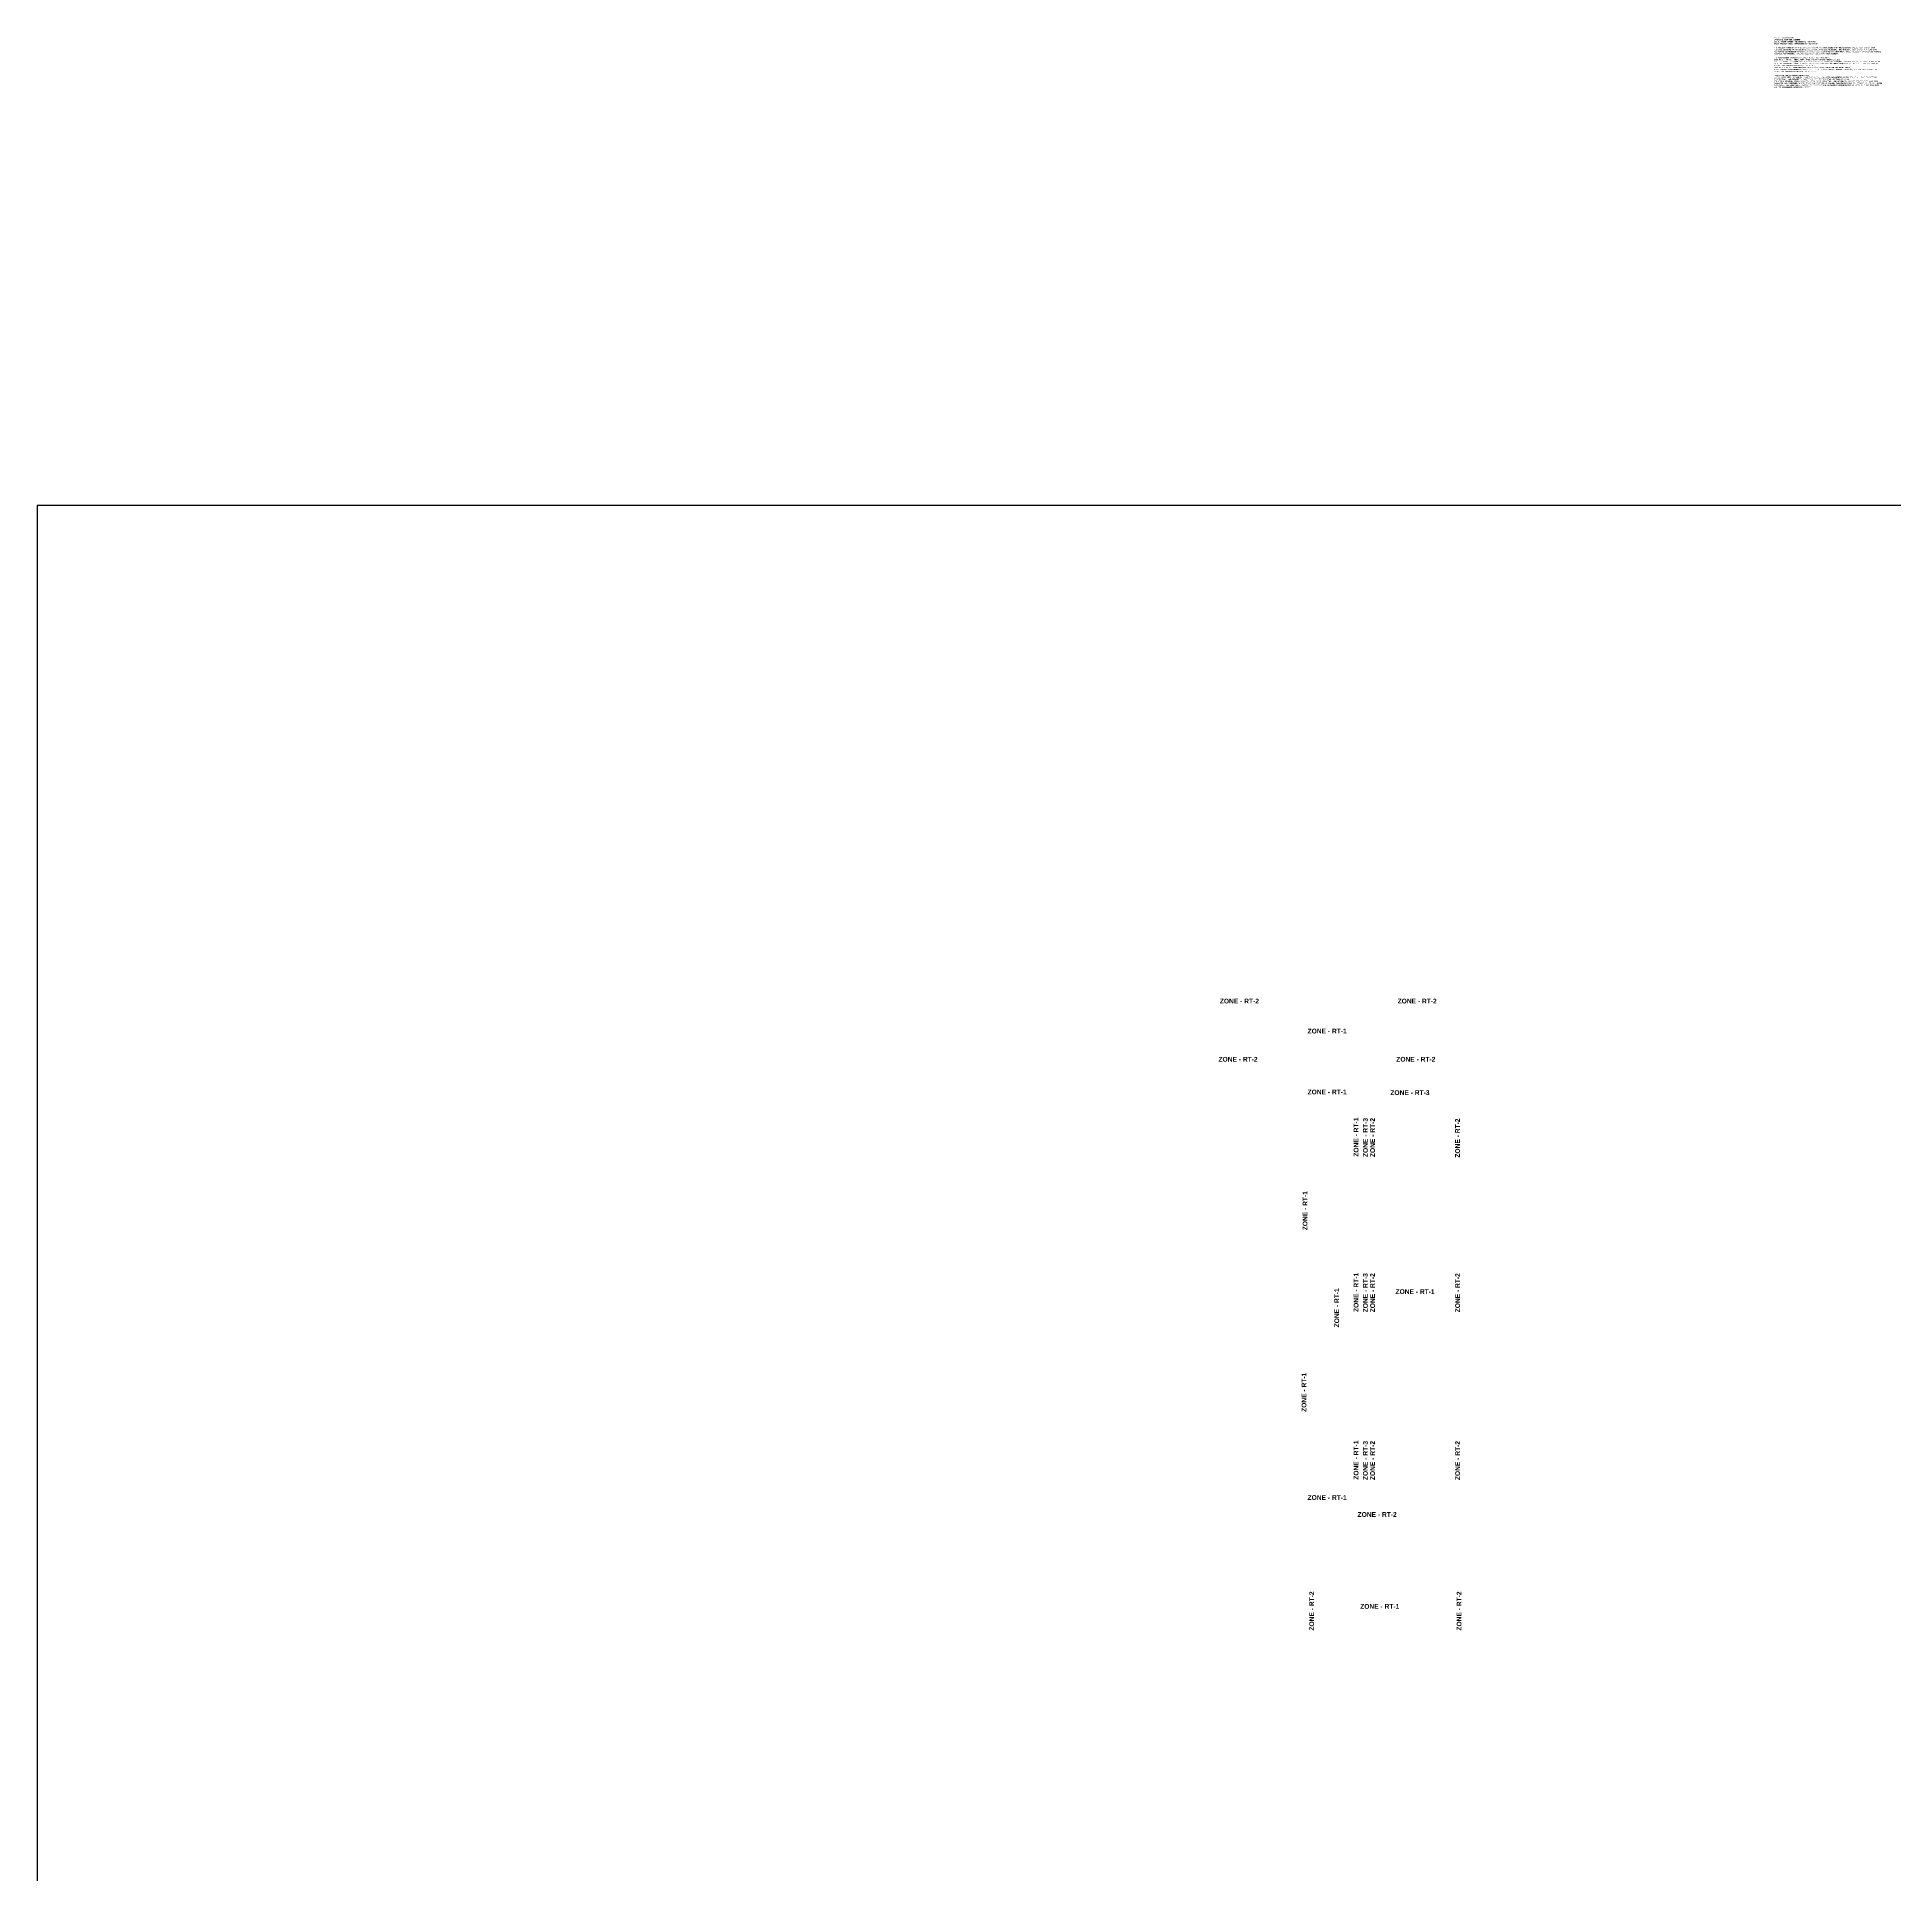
# Model space of a CAD drawing. Header units: inches. Extents: x -33163 to 19162, y -8858 to 30669.
# Drawn here: x -33163 to -19099, y 7507 to 21415 of the extents above; entities that cross this region are included whole.
import ezdxf

# ---------------------------------------------------------------- set-up
doc = ezdxf.new("R2010")
doc.units = ezdxf.units.IN
doc.layers.get('Defpoints').update_dxf_attribs({"color": 254})
doc.layers.add('A-ANNO-DIMS-96', color=12, linetype='Continuous')
doc.layers.add('A-LEGN', color=12, linetype='Continuous')
doc.styles.add('ROMANS', font='romans.shx', dxfattribs={"width": 1.1})

msp = doc.modelspace()

# ---------------------------------------------------------------- linework, layer by layer
at = {"layer": 'Defpoints'}
msp.add_lwpolyline([(-11751.71106, 17871.04688), (-33163.00173, 17871.04688), (-33163.00173, -8857.6608), (-11751.71106, -8857.6608)], close=True, dxfattribs=at)

# ---------------------------------------------------------------- texts
at = {"layer": 'A-ANNO-DIMS-96', "char_height": 36, "attachment_point": 1, "style": 'ROMANS'}
for s, insert, width in [('{\\fArial|b1|i0|c0|p34;ZONE - RT-2}', (-24209.34649, 14137.57458), 344.3237535), ('{\\fArial|b1|i0|c0|p34;ZONE - RT-2}', (-22863.25193, 14137.57458), 344.3237535), ('{\\fArial|b1|i0|c0|p34;ZONE - RT-1}', (-23545.0046, 13910.4021), 337.9472778), ('{\\fArial|b1|i0|c0|p34;ZONE - RT-2}', (-24219.55302, 13697.3048), 344.3237535), ('{\\fArial|b1|i0|c0|p34;ZONE - RT-2}', (-22873.45846, 13697.3048), 344.3237535), ('{\\fArial|b1|i0|c0|p34;ZONE - RT-1}', (-23545.0046, 13449.75493), 337.9472778), ('{\\fArial|b1|i0|c0|p34;ZONE - RT-3}', (-22918.13379, 13444.99999), 337.9472778), ('{\\fArial|b1|i0|c0|p34;ZONE - RT-1}', (-22879.44118, 11938.81873), 337.9472778), ('{\\fArial|b1|i0|c0|p34;ZONE - RT-1}', (-23545.0046, 10380.09083), 337.9472778), ('{\\fArial|b1|i0|c0|p34;ZONE - RT-2}', (-23166.24836, 10251.82744), 344.3237535), ('{\\fArial|b1|i0|c0|p34;ZONE - RT-1}', (-23146.5571, 9556.28594), 337.9472778)]:
    msp.add_mtext(s, dxfattribs=dict(at, insert=insert, width=width))
at = {"layer": 'A-ANNO-DIMS-96', "char_height": 36, "attachment_point": 1, "rotation": 90, "style": 'ROMANS'}
for s, insert, width in [('{\\fArial|b1|i0|c0|p34;ZONE - RT-1}', (-23195.72003, 12941.90663), 337.9472778), ('{\\fArial|b1|i0|c0|p34;ZONE - RT-3}', (-23125.36307, 12939.18651), 337.9472778), ('{\\fArial|b1|i0|c0|p34;ZONE - RT-2}', (-23071.15999, 12939.05041), 344.3237535), ('{\\fArial|b1|i0|c0|p34;ZONE - RT-2}', (-22427.89564, 12934.78035), 344.3237535), ('{\\fArial|b1|i0|c0|p34;ZONE - RT-1}', (-23582.23125, 12385.15489), 337.9472778), ('{\\fArial|b1|i0|c0|p34;ZONE - RT-1}', (-23195.72003, 11766.84051), 337.9472778), ('{\\fArial|b1|i0|c0|p34;ZONE - RT-3}', (-23125.36307, 11764.12039), 337.9472778), ('{\\fArial|b1|i0|c0|p34;ZONE - RT-2}', (-23071.15999, 11763.98429), 344.3237535), ('{\\fArial|b1|i0|c0|p34;ZONE - RT-2}', (-22427.49472, 11763.98429), 344.3237535), ('{\\fArial|b1|i0|c0|p34;ZONE - RT-1}', (-23342.25698, 11649.90037), 337.9472778), ('{\\fArial|b1|i0|c0|p34;ZONE - RT-1}', (-23590.23034, 11010.5486), 337.9472778), ('{\\fArial|b1|i0|c0|p34;ZONE - RT-1}', (-23195.72003, 10497.11352), 337.9472778), ('{\\fArial|b1|i0|c0|p34;ZONE - RT-3}', (-23125.36307, 10494.3934), 337.9472778), ('{\\fArial|b1|i0|c0|p34;ZONE - RT-2}', (-23071.15999, 10494.2573), 344.3237535), ('{\\fArial|b1|i0|c0|p34;ZONE - RT-2}', (-22427.49472, 10494.2573), 344.3237535), ('{\\fArial|b1|i0|c0|p34;ZONE - RT-2}', (-23532.07769, 9355.22426), 344.3237535), ('{\\fArial|b1|i0|c0|p34;ZONE - RT-2}', (-22416.01941, 9355.22426), 344.3237535)]:
    msp.add_mtext(s, dxfattribs=dict(at, insert=insert, width=width))
at = {"layer": 'A-LEGN', "insert": (-20012.41555, 21414.98468), "char_height": 9, "width": 814.4018804, "attachment_point": 1, "style": 'ROMANS'}
msp.add_mtext("{\\fConsolas|b0|i0|c0|p49;PROJECT DESCRIPTION\\P\\fConsolas|b1|i0|c0|p49;WAREHOUSE ROOF REPLACEMENT^J510 E. FRONT STREET, WILMINGTON, DELAWARE^JGROSS PROJECT AREA: APPROXIMATELY 43,244 SF\\fConsolas|b0|i0|c0|p49;\\P\\PTHE PROJECT CONSISTS OF THE COMPLETE REMOVAL AND REPLACEMENT OF THE EXISTING FAILED ROOF SYSTEM OVER MULTIPLE SECTIONS OF AN EXISTING INDUSTRIAL WAREHOUSE BUILDING. THE ORIGINAL ROOF SYSTEM — A WIRE-LATH REINFORCED LIGHTWEIGHT CONCRETE OR GYPSUM DECK SUPPORTED BY STRUCTURAL STEEL TRUSSES — EXPERIENCED PARTIAL COLLAPSE AND MATERIAL FAILURE REQUIRING FULL SYSTEM REPLACEMENT.\\P\\PTHE REPLACEMENT SYSTEM IS A ZONED HYBRID ROOF ASSEMBLY:\\P\\fConsolas|b1|i0|c0|p49;ZONE RT-1 / RT-1A — METAL ROOF PANEL SYSTEM (SLOPED AREAS ≥ ½:12)\\fConsolas|b0|i0|c0|p49;^JMBCI 7.2 PANEL, 22 GAUGE OR 16 GAUGE WHERE NOTED, GRADE 50, EXPOSED FASTENER SYSTEM INSTALLED DIRECTLY ON EXISTING STRUCTURAL STEEL TRUSSES OR NEW SECONDARY FRAMING WHERE REQUIRED BY THE STRUCTURAL ENGINEER OF RECORD. SEE SPECIFICATION SECTION 07 41 13.\\P\\fConsolas|b1|i0|c0|p49;ZONE RT-2 / RT-3 — EPDM MEMBRANE SYSTEM (LOW-SLOPE AREAS AND DRAINAGE ZONES)\\fConsolas|b0|i0|c0|p49;^JFULLY ADHERED EPDM MEMBRANE ROOFING AT LOW-SLOPE ROOF AREAS, INTERNAL GUTTERS, AND DRAINAGE COLLECTION ZONES. SEE SPECIFICATION SECTION 07 53 23.\\P\\P\\fConsolas|b1|i0|c0|p49;TRANSITION AND FLASHING CONDITIONS\\fConsolas|b0|i0|c0|p49;^JCUSTOM SHEET METAL FLASHING, COUNTER-FLASHING, AND WATER MANAGEMENT ASSEMBLIES AT ALL ZONE TRANSITIONS, PENETRATIONS, AND PERIMETER CONDITIONS. SEE SPECIFICATION SECTION 07 62 00.\\PSTRUCTURAL FRAMING, TRUSS CAPACITY, METAL PANEL SELECTION, AND SECONDARY SUPPORT REQUIREMENTS HAVE BEEN EVALUATED AND CONFIRMED BY THE STRUCTURAL ENGINEER OF RECORD (RAB ENGINEERING PC, PROJECT NO. 25-023, DATED 3/20/2026). ALL WORK SHALL CONFORM TO THE STRUCTURAL ENGINEER'S REQUIREMENTS AS NOTED IN THESE DOCUMENTS AND THE REFERENCED STRUCTURAL REPORT.}", dxfattribs=at)

doc.saveas('drawing.dxf')
